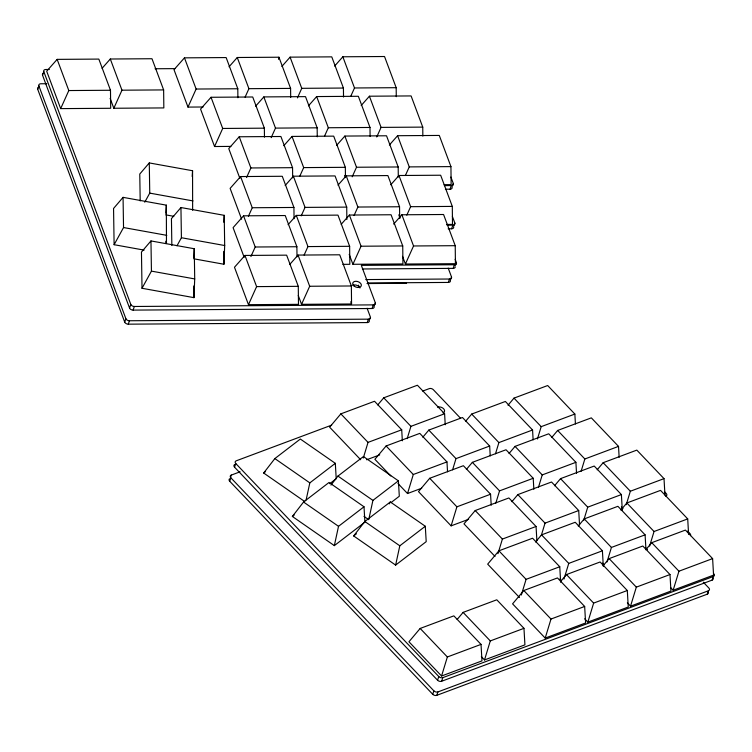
<?xml version="1.0" encoding="UTF-8"?>
<svg xmlns="http://www.w3.org/2000/svg" width="752" height="752" viewBox="0 0 752 752"><rect width="100%" height="100%" fill="white"/><g stroke="black" fill="none" stroke-linecap="round" stroke-linejoin="round"><path stroke-width="1.13" d="M166.474 243.535L166.333 205.155L123.065 197.353L113.552 208.473L114.116 244.701L144.121 250.115M192.644 210.278L192.559 170.732L149.281 162.93L139.769 174.041L140.192 200.925M193.95 297.642L194.712 278.926L194.242 248.733L150.964 240.931L141.461 252.052L142.015 288.279L193.95 297.642L193.772 285.957M193.922 258.829L223.927 264.243L224.688 245.528L224.218 215.335L180.941 207.533L171.437 218.644L171.851 245.528M165.788 213.22L166.333 205.155M192.164 176.494L192.559 170.732M193.621 257.955L194.242 248.733M223.748 222.244L224.218 215.335M278.55 59.361L278.945 57.218L237.265 57.5L229.04 66.787M306.13 499.911L309.824 482.878L335.317 463.335L300.339 439.036L274.847 458.579L263.67 473.017L304.682 501.518M334.339 545.623L338.522 526.325L364.015 506.773L329.038 482.474L303.545 502.026L292.368 516.464L334.339 545.623L363.996 522.875M368.734 519.688L372.917 500.381L398.4 480.838L363.423 456.539L337.939 476.082L330.955 485.115M395.627 565.1L399.81 545.802L425.294 526.259L390.316 501.96L364.833 521.503L353.656 535.941L395.627 565.1L426.205 541.647L425.294 526.259M363.282 458.053L368.038 442.383L401.709 429.796L402.348 440.804M407.18 438.66L410.921 426.346L444.592 413.76L445.231 424.767M397.968 483.508L407.518 493.528L413.299 474.503L446.97 461.907L447.543 471.814M452.591 469.821L455.994 458.626L489.665 446.03L490.229 455.938M490.567 494.233L463.382 465.704L429.712 478.291L418.488 491.611L451.115 525.855L456.896 506.82L490.567 494.233L491.206 505.241M495.493 453.776L498.896 442.59L532.566 429.994L533.13 439.901M441.574 676.001L447.355 656.975L481.026 644.389L481.976 660.895L441.574 676.001L408.947 641.766L420.171 628.446L453.841 615.86L481.026 644.389M495.803 503.191L499.554 490.877L533.215 478.281L533.854 489.289M497.974 553.622L502.392 539.071L536.063 526.485L536.89 540.791M537.445 438.971L541.186 426.657L574.857 414.061L575.43 423.968M484.514 659.946L490.295 640.92L523.965 628.334L524.924 644.84L484.514 659.946L481.336 656.609M538.488 487.23L542.23 474.916L575.9 462.32L576.54 473.328M521.333 595.011L526.09 579.341L559.761 566.754L560.654 582.161M541.299 535.443L545.04 523.129L578.711 510.533L579.538 524.849M581.108 471.288L584.849 458.983L618.52 446.387L619.15 457.395M545.209 638.081L550.99 619.046L584.661 606.46L585.611 622.966L545.209 638.081L512.582 603.847L523.806 590.517L557.476 577.931L584.661 606.46M563.981 579.068L568.747 563.398L602.408 550.802L603.301 566.218M583.646 520.6L587.726 507.168L621.396 494.581L622.28 509.988M587.857 622.13L593.638 603.104L627.309 590.508L628.258 607.024L587.857 622.13L584.671 618.793M607.005 561.988L611.423 547.437L645.094 534.851L645.921 549.157M626.256 504.667L630.345 491.235L664.016 478.639L664.965 495.154M630.543 606.168L636.324 587.143L669.994 574.547L670.944 591.063L630.543 606.168L627.356 602.831M649.615 546.055L654.043 531.504L687.713 518.908L688.597 534.315M673.153 590.235L678.943 571.21L712.614 558.614L713.563 575.12L673.153 590.235L670.765 587.726M370.106 317.917L369.223 320.474A2.98 1.946 19 0 1 367.22 322.57L128.272 324.168A2.98 1.946 19 0 1 124.71 322.11L37.703 89.272L38.878 85.86A2.98 1.946 19 0 1 40.881 83.763L46.756 83.726M455.176 259.346L456.417 262.645A2.98 1.946 19 0 1 454.415 264.742L361.336 265.362L375.314 302.783L374.064 306.412A2.98 1.946 19 0 1 372.071 308.508L133.113 310.106A2.98 1.946 19 0 1 129.551 308.047L42.544 75.209L43.795 71.59A2.98 1.946 19 0 1 45.797 69.494L49.322 69.466M124.71 322.11L125.885 318.698L38.878 85.86M129.551 308.047L130.801 304.419L43.795 71.59M128.272 324.168L129.438 320.756L368.395 319.158A2.98 1.946 19 0 0 370.398 317.062L367.108 308.254M133.113 310.106L134.354 306.478L373.312 304.88A2.98 1.946 19 0 0 375.314 302.783M230.723 476.796L231.315 475.085L240.085 471.805M708.083 591.965A2.98 1.946 19 0 1 707.256 594.183L436.771 695.327A2.98 1.946 19 0 1 432.71 694.265L229.708 481.242L230.883 477.83A2.98 1.946 19 0 1 231.315 475.085M712.924 577.893A2.98 1.946 19 0 1 712.097 580.121L441.612 681.265A2.98 1.946 19 0 1 437.551 680.203L234.549 467.18L235.799 463.552A2.98 1.946 19 0 1 236.231 460.816L331.651 425.134M367.22 322.57L368.395 319.158M372.071 308.508L373.312 304.88M445.41 189.222L450.044 189.194L451.294 185.565A2.98 1.946 19 0 0 453.296 183.469L450.89 177.049M452.356 186.186L453.296 183.469M448.136 228.805L451.604 228.777L452.854 225.158A2.98 1.946 19 0 0 454.857 223.062L452.384 216.454M453.917 225.779L454.857 223.062M367.935 282.968L448.324 282.432L449.499 279.02A2.98 1.946 19 0 0 451.501 276.924L448.211 268.116M362.417 268.972L453.165 268.361L454.415 264.742M451.501 276.924L450.326 280.327A2.98 1.946 19 0 1 448.324 282.432M455.477 265.362L456.417 262.645M432.71 694.265L433.885 690.853L230.883 477.83M437.551 680.203L438.801 676.574L235.799 463.552M436.771 695.327L437.946 691.915L708.431 590.771A2.98 1.946 19 0 0 708.863 588.026L703.289 582.189M441.612 681.265L442.862 677.637L713.347 576.493A2.98 1.946 19 0 0 713.78 573.757M707.256 594.183L708.431 590.771M712.097 580.121L713.347 576.493M60.668 108.617L68.808 90.55L57.152 59.37L98.832 59.088L110.488 90.268L110.685 108.279L60.668 108.617L46.68 71.196L57.152 59.37M113.825 108.26L121.965 90.193L110.309 59.013L151.989 58.731L163.635 89.92L163.833 107.921L113.825 108.26L110.121 98.352M203.106 106.991L187.981 107.094L196.122 89.037L184.466 57.848L226.145 57.566L237.801 88.755L237.895 97.76M230.836 146.405L214.555 146.518L222.695 128.451L211.039 97.271L252.719 96.989L264.366 128.169L264.469 137.174M245.086 97.177L248.912 88.68L237.265 57.5M246.571 177.519L250.877 167.959L239.23 136.77L280.91 136.497L292.556 167.677L292.669 177.801M271.171 137.663L275.486 128.103L263.83 96.914L305.509 96.632L317.165 127.821L317.259 136.826M297.444 97.892L301.749 88.322L290.093 57.143L331.773 56.861L343.429 88.05L343.523 97.046M248.414 216.247L252.249 207.74L240.593 176.56L282.273 176.278L293.929 207.467L294.051 218.719M250.905 256.573L255.21 247.004L243.554 215.824L285.234 215.542L296.89 246.731L297.002 256.855M299.841 176.1L303.676 167.602L292.02 136.422L333.7 136.14L345.347 167.32L345.459 177.453M248.47 304.673L256.601 286.615L244.955 255.436L286.634 255.154L298.281 286.333L298.478 304.344L248.47 304.673L234.483 267.261L244.955 255.436M324.488 136.244L328.314 127.746L316.667 96.566L358.347 96.284L369.993 127.464L370.097 136.469M350.667 96.472L354.502 87.975L342.846 56.785L384.526 56.513L396.182 87.693L396.276 96.698M301.204 215.89L305.039 207.392L293.383 176.203L335.063 175.93L346.719 207.11L346.851 219.49M304.118 255.078L307.953 246.581L296.297 215.401L337.977 215.119L349.633 246.308L349.83 264.309L342.846 264.356M352.199 176.814L356.504 167.245L344.858 136.065L386.528 135.783L398.184 166.972L398.297 177.096M376.761 136.958L381.067 127.389L369.42 96.209L411.1 95.927L422.746 127.116L422.85 136.112M301.552 304.325L309.683 286.258L298.036 255.078L339.716 254.796L351.363 285.976L351.56 303.987L301.552 304.325L298.262 295.517M354.042 215.533L357.877 207.035L346.221 175.855L387.9 175.573L399.547 206.762L399.679 218.014M352.914 264.29L361.054 246.224L349.398 215.044L391.078 214.762L402.734 245.942L402.931 263.952L352.914 264.29L349.21 254.383M405.431 175.395L409.257 166.897L397.601 135.708L439.281 135.435L450.937 166.615L451.134 184.625L444.159 184.672M406.794 215.185L410.62 206.687L398.974 175.498L440.653 175.225L452.3 206.405L452.497 224.406L446.688 224.453M405.403 264.027L413.544 245.97L401.888 214.781L443.567 214.508L455.223 245.688L455.421 263.698L405.403 264.027L402.527 256.329M114.116 244.701L123.535 227.546L123.065 197.353M144.76 202.203L149.751 193.123L149.281 162.93M142.015 288.279L151.434 271.124L150.964 240.931M176.983 245.801L181.411 237.726L180.941 207.533M389.216 503.878L390.316 501.96M401.709 429.796L374.524 401.267L340.853 413.854L329.63 427.174L360.669 459.745M377.748 404.924L383.736 397.817L417.407 385.231L444.592 413.76M446.97 461.907L419.785 433.378L386.114 445.974L374.891 459.293L390.805 475.988M422.821 437.203L428.809 430.097L462.471 417.501L489.665 446.03M465.723 421.158L471.701 414.061L505.372 401.465L532.566 429.994M508.014 405.234L514.001 398.128L547.672 385.532L574.857 414.061M466.372 469.455L472.359 462.348L506.03 449.752L533.215 478.281M509.057 453.494L515.045 446.387L548.716 433.791L575.9 462.32M536.063 526.485L508.878 497.956L475.208 510.542L463.984 523.871L495.023 556.433M551.677 437.551L557.655 430.454L591.326 417.858L618.52 446.387M511.868 501.706L517.855 494.6L551.526 482.004L578.711 510.533M559.761 566.754L532.576 538.225L498.905 550.812L487.681 564.141L519.51 597.539M554.553 485.745L560.541 478.639L594.212 466.043L621.396 494.581M457.122 619.498L463.11 612.391L496.781 599.795L523.965 628.334M535.574 541.976L541.553 534.869L575.224 522.273L602.408 550.802M597.173 469.803L603.151 462.706L636.822 450.11L664.016 478.639M578.25 526.015L584.238 518.908L617.909 506.312L645.094 534.851M560.466 581.681L566.453 574.575L600.124 561.979L627.309 590.508M620.87 510.072L626.848 502.975L660.519 490.379L687.713 518.908M603.151 565.72L609.139 558.614L642.81 546.018L669.994 574.547M645.771 549.778L651.749 542.681L685.42 530.085L712.614 558.614M102.084 68.3L110.309 59.013M184.466 57.848L174.003 69.673L187.981 107.094M211.039 97.271L200.568 109.096L214.555 146.518M281.868 66.43L290.093 57.143M255.605 106.211L263.83 96.914M239.23 136.77L228.758 148.595L239.86 178.309M334.621 66.082L342.846 56.785M240.593 176.56L230.121 188.385L241.636 219.199M308.442 105.853L316.667 96.566M283.795 145.709L292.02 136.422M243.554 215.824L233.092 227.649L244.193 257.363M285.158 185.5L293.383 176.203M361.195 105.496L369.42 96.209M336.633 145.352L344.858 136.065M288.072 224.688L296.297 215.401M337.996 185.142L346.221 175.855M389.376 145.004L397.601 135.708M289.811 264.366L298.036 255.078M341.173 224.331L349.398 215.044M390.749 184.795L398.974 175.498M393.663 224.077L401.888 214.781M263.67 473.017L265.522 471.598M329.733 483.696L336.219 478.723L335.317 463.335M292.368 516.464L294.22 515.045M390.974 502.627L399.312 496.226L398.4 480.838M353.656 535.941L356.429 533.807M422.69 391.087L429.27 388.624A2.98 1.946 19 0 1 433.331 389.686L460.384 418.084M366.628 459.782L379.732 454.875M407.518 493.528L421.712 488.217M451.115 525.855L468.59 519.322M155.053 68.761L175.028 68.629M196.122 89.037L237.801 88.755M248.912 88.68L290.592 88.398L290.695 97.403M301.749 88.322L343.429 88.05M354.502 87.975L396.182 87.693M68.808 90.55L110.488 90.268M121.965 90.193L163.635 89.92M222.695 128.451L264.366 128.169M275.486 128.103L317.165 127.821M328.314 127.746L369.993 127.464M381.067 127.389L422.746 127.116M250.877 167.959L292.556 167.677M303.676 167.602L345.347 167.32M356.504 167.245L398.184 166.972M409.257 166.897L450.937 166.615M444.347 185.612L451.294 185.565M252.249 207.74L293.929 207.467M305.039 207.392L346.719 207.11M357.877 207.035L399.547 206.762M410.62 206.687L452.3 206.405M447.064 225.196L452.854 225.158M307.953 246.581L349.633 246.308M361.054 246.224L402.734 245.942M255.21 247.004L296.89 246.731M413.544 245.97L455.223 245.688M365.726 279.575L449.499 279.02M366.985 283.56L406.531 283.297L406.315 282.705M256.601 286.615L298.281 286.333M309.683 286.258L351.363 285.976M149.751 193.123L193.02 200.925M165.722 214.856L173.797 216.313M181.411 237.726L224.688 245.528M123.535 227.546L166.803 235.348M151.434 271.124L194.712 278.926M337.939 476.082L372.917 500.381M363.959 516.37L367.775 519.021M274.847 458.579L309.824 482.878M364.833 521.503L399.81 545.802M303.545 502.026L338.522 526.325M664.636 491.846L666.216 493.5A2.98 1.946 19 0 1 665.783 496.245M687.619 531.119L690.007 533.629A2.98 1.946 19 0 1 690.449 535.697M603.151 462.706L630.345 491.235M557.655 430.454L584.849 458.983M626.848 502.975L654.043 531.504M621.378 506.923L622.966 508.587M514.001 398.128L541.186 426.657M651.749 542.681L678.943 571.21M645.874 548.02L647.463 549.693M560.541 478.639L587.726 507.168M584.238 518.908L611.423 547.437M515.045 446.387L542.23 474.916M471.701 414.061L498.896 442.59M609.139 558.614L636.324 587.143M602.455 563.126L604.053 564.79M517.855 494.6L545.04 523.129M472.359 462.348L499.554 490.877M541.553 534.869L568.747 563.398M428.809 430.097L455.994 458.626M566.453 574.575L593.638 603.104M559.779 579.087L561.368 580.751M383.736 397.817L410.921 426.346M475.208 510.542L502.392 539.071M429.712 478.291L456.896 506.82M498.905 550.812L526.09 579.341M386.114 445.974L413.299 474.503M523.806 590.517L550.99 619.046M340.853 413.854L368.038 442.383M463.11 612.391L490.295 640.92M420.171 628.446L447.355 656.975M398.786 214.837L400.017 218.146M344.67 175.404L345.488 177.604M278.945 57.218L290.592 88.398M358.478 285.149L359.296 287.349M350.742 301.787L351.56 303.987M364.015 506.773L364.917 522.17M223.72 251.384L223.927 264.243M165.844 241.204L165.882 243.545M437.946 691.915A2.98 1.946 19 0 1 433.885 690.853M229.708 481.242A2.98 1.946 19 0 1 229.623 478.78M437.532 407.17A4.465 2.914 19 0 1 443.614 408.759A4.465 2.914 19 0 1 442.966 412.876M442.862 677.637A2.98 1.946 19 0 1 438.801 676.574M234.549 467.18A2.98 1.946 19 0 1 234.981 464.435M129.438 320.756A2.98 1.946 19 0 1 125.885 318.698M37.703 89.272A2.98 1.946 19 0 1 37.967 87.796M38.427 87.467A2.98 1.946 19 0 1 39.019 87.251M352.707 285.328A4.465 2.914 19 0 1 359.973 287.988M42.544 75.209A2.98 1.946 19 0 1 43.268 73.405M134.354 306.478A2.98 1.946 19 0 1 130.801 304.419M453.606 226.681A2.98 1.946 19 0 1 451.604 228.777M455.27 266.81A2.98 1.946 19 0 1 453.165 268.361M452.046 187.098A2.98 1.946 19 0 1 450.044 189.194M354.023 285.976A4.465 2.914 19 0 0 361.242 285.929A4.465 2.914 19 0 0 355.884 281.276A4.465 2.914 19 0 0 354.023 285.976"/></g></svg>
